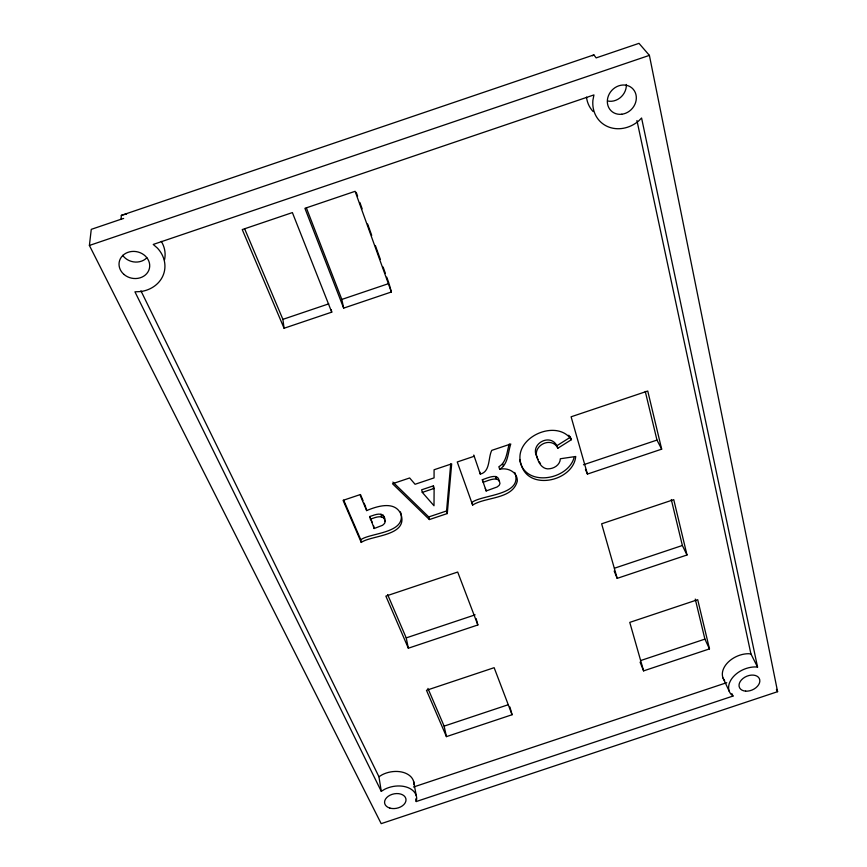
<?xml version="1.0" encoding="UTF-8"?>
<svg xmlns="http://www.w3.org/2000/svg" width="867" height="867" viewBox="0 0 867 867"><rect width="100%" height="100%" fill="white"/><g stroke="black" fill="none" stroke-linecap="round" stroke-linejoin="round"><path stroke-width="1.3" d="M433.413 488.5L433.435 485.834L421.644 489.801L422.294 492.391L433.999 505.743L434.118 488.424L433.435 485.834M121.055 219.243L121.347 215.384L593.873 54.892L596.171 57.894L638.99 43.35L649.394 55.369L777.601 691.682L381.187 823.65L89.399 245.459L91.263 229.354L121.055 219.243A35.027 30.789 13.6 0 1 123.634 218.473M447.274 513.557L451.685 463.845L434.085 469.762L434.064 477.89L415.076 484.274L409.647 477.977L392.502 483.732L429.403 519.561L447.274 513.557L446.57 510.956L450.71 463.986M416.225 801.542L416.691 798.778A21.697 14.652 -11.9 0 0 406.135 786.976A21.697 14.652 -11.9 0 0 384.58 789.317L381.285 791.333L134.938 291.821L140.595 291.572A30.865 26.975 12.4 0 0 157.393 248.07L153.231 244.44L593.938 94.926L592.898 100.344A30.919 27.31 -47.7 0 0 607.388 126.474A30.919 27.31 -47.7 0 0 638.719 120.925L641.58 117.999L757.563 667.124L754.951 666.929A21.794 14.75 -23.7 0 0 733.244 676.824A21.794 14.75 -23.7 0 0 730.914 694.142L733.005 696.049L416.225 801.542L415.737 798.897M509.243 444.067C506.794 451.848 506.74 462.1 498.85 466.76L499.706 469.296C507.618 467.28 517.664 471.951 517.306 481.098C512.603 499.609 485.693 496.704 472.645 505.049L457.245 461.97L474.13 456.291M385.186 521.511L384.558 523.451L382.585 525.283L374.165 528.502L369.721 516.515C373.937 515.323 378.879 512.57 383.062 515.215L384.309 516.905L385.186 521.511L383.062 515.215M574.03 457.754C567.506 480.632 524.004 487.492 519.669 459.499M499.706 469.296C508.355 464.029 507.824 452.466 510.782 443.98L491.773 450.363C487.98 457.668 490.549 471.626 480.307 474.097L473.783 455.045M570.388 437.206L571.44 439.667L557.871 448.206L556.863 445.725L570.388 437.206L568.763 435.201M381.285 791.333L378.944 776.745L382.195 774.74A21.458 14.631 -11.8 0 1 403.513 772.475A21.458 14.631 -11.8 0 1 413.971 784.277M592.389 55.802L593.873 54.892M89.399 245.459L649.394 55.369M331.248 309.66L331.736 312.153L284.073 328.257L282.891 319.359L328.756 303.851M389.348 284.69L391.364 291.995L343.657 308.121L341.826 299.429L389.012 283.476L386.736 277.147M366.633 510.598C377.102 506.176 395.265 500.378 401.074 514.521C408.086 536.24 370.957 535.253 361.257 542.439L343.083 500.346L359.935 494.689L366.633 510.598L366.123 507.964M422.294 492.391L434.118 488.424M482.334 479.7L486.159 490.96L497.094 486.983L499.175 485.357L499.945 483.591C499.294 474.953 487.622 480.936 483.136 482.258L482.334 479.7C486.81 478.378 498.449 472.417 499.099 481.044M370.231 519.17C374.457 517.967 379.421 515.215 383.615 517.859M583.469 464.766L656.969 440.078L661.673 449.16L587.436 474.076L585.453 469.415M361.257 542.439L360.78 539.751C370.458 532.587 407.49 533.563 400.478 511.898M392.892 482.085L428.742 516.938L446.57 510.956M476.146 618.637L477.858 624.966L408.335 648.213L406.222 637.895L475.116 614.844M614.465 568.21L682.362 545.495L687 554.999L617.196 578.354L614.194 571.071M509.915 706.995L512.072 714.733L446.44 736.625L444.121 726.123L507.921 704.838M640.865 660.481L704.904 639.12L709.477 648.895L643.596 670.874L640.084 662.16M413.516 787.019L726.73 682.676M757.563 667.124L750.92 653.913L748.329 653.707A21.545 14.717 -23.7 0 0 726.893 663.515A21.545 14.717 -23.7 0 0 724.649 680.768M571.44 439.667C556.181 417.58 511.443 438.377 521.327 464.983C528.978 491.351 573.358 481.033 575.731 456.486L560.331 458.762C560.19 464.289 555.064 468.028 549.96 468.7C542.775 470.12 538.353 463.065 537.063 456.974C529.358 444.012 550.274 432.709 556.863 445.725M557.871 448.206C551.271 435.18 530.311 446.483 538.017 459.477M539.198 461.851L540.509 463.552M776.431 689.373L777.601 691.682M514.76 472.45C523.603 495.664 481.987 494.461 471.876 502.459L472.645 505.049M140.909 290.77L378.944 776.745M731.867 693.622L733.005 696.049M723.078 678.113L729.331 691.487M408.335 648.213L385.869 596.106L457.689 572.036L477.858 624.966M446.44 736.625L426.477 690.295L494.147 667.688L512.072 714.733M343.7 500.183L360.78 539.751M387.625 594.589L406.222 637.895M427.919 688.398L444.121 726.123M284.073 328.257L242.251 229.582L292.385 212.588L331.736 312.153M244.635 228.79L282.891 319.359M360.466 494.504L363.035 500.617M364.064 503.066L365.614 506.74M369.721 516.515L372.171 522.346M343.657 308.121L304.924 208.329L355.112 191.314L391.364 291.995M306.354 207.863L341.826 299.429M356.239 192.366L357.605 196.159M359.881 202.488L362.157 208.817M367.619 224L371.715 235.39M375.357 245.513L380.364 259.428M383.095 267.025L385.371 273.354M502.643 463.704L503.51 466.229M495.523 476.449L496.368 478.996M485.347 488.392L486.159 490.96M479.505 471.55L480.307 474.097M587.436 474.076L571.104 416.799L647.747 391.028L661.673 449.16M617.196 578.354L601.633 523.809L673.746 499.641L687 554.999M643.596 670.874L629.767 622.387L697.707 599.693L709.477 648.895M428.742 516.938L429.403 519.561M645.265 391.44L656.969 440.078M671.286 499.533L682.362 545.495M695.258 599.086L704.904 639.12M636.952 120.535L750.92 653.913M381.003 514.218L381.545 516.862M373.644 525.836L374.165 528.502M413.57 781.243L416.29 795.743M384.309 516.905L384.645 518.867M121.347 215.384A34.853 30.67 13.9 0 1 126.549 214.041M161.305 241.362A30.399 26.671 13.2 0 1 164.492 259.97M593.115 111.529A30.453 27.007 -48.6 0 1 586.482 97.126M626.342 84.457A15.14 13.438 -49 0 1 607.539 100.973M146.848 257.781A15.107 13.276 13.6 0 1 122.67 255.332M745.62 691.14A10.892 7.369 -23.7 0 0 759.73 679.728A10.892 7.369 -23.7 0 0 742.954 678.503A10.892 7.369 -23.7 0 0 745.62 691.14M389.836 808.077A10.848 7.326 -11.9 0 0 406.016 799.948A10.848 7.326 -11.9 0 0 390.02 795.212A10.848 7.326 -11.9 0 0 389.836 808.077M621.758 114.238A15.454 13.655 -47.7 0 0 634.416 90.883A15.454 13.655 -47.7 0 0 609.306 93.885A15.454 13.655 -47.7 0 0 621.758 114.238M124.003 274.449A15.433 13.482 12.4 0 0 149.352 268.662A15.433 13.482 12.4 0 0 129.757 251.809A15.433 13.482 12.4 0 0 124.003 274.449"/></g></svg>
